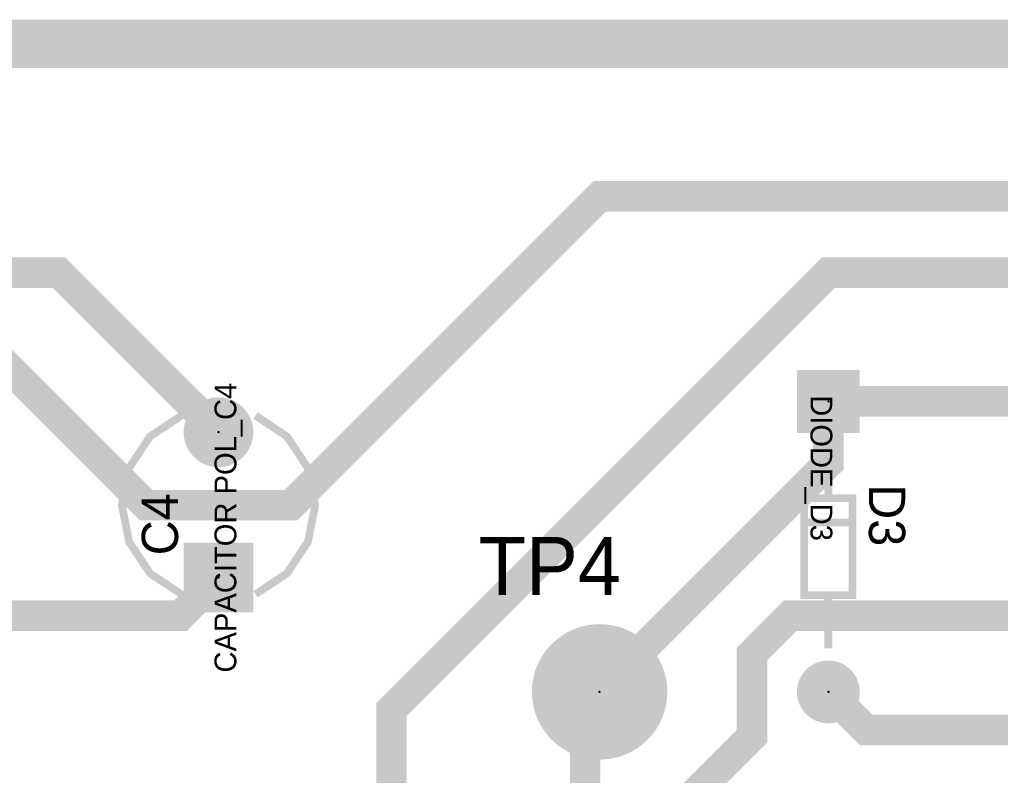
# Model space of a CAD drawing. Extents: x -2.66 to 3.73, y -1.66 to 7.98.
# Drawn here: x -1.583 to -0.57, y 7.197 to 7.978 of the extents above; entities that cross this region are included whole.
import ezdxf

# ---------------------------------------------------------------- set-up
doc = ezdxf.new("R2010")
doc.units = 0
doc.header["$MEASUREMENT"] = 0
doc.layers.get('0').update_dxf_attribs({"color": 1, "linetype": 'CONTINUOUS'})
for name, color, linetype in [('ASYBOT', 7, 'CONTINUOUS'), ('ASYTOP', 6, 'CONTINUOUS'), ('BOARD_OUTLINE', 7, 'CONTINUOUS'), ('BOTTOM', 3, 'CONTINUOUS'), ('COMPONENTS_TOP', 1, 'CONTINUOUS'), ('DRILL', 1, 'CONTINUOUS'), ('DRLDWG', 8, 'CONTINUOUS'), ('GND', 4, 'CONTINUOUS'), ('INNER1', 8, 'CONTINUOUS'), ('INNER10', 1, 'CONTINUOUS'), ('INNER11', 2, 'CONTINUOUS'), ('INNER12', 3, 'CONTINUOUS'), ('INNER2', 1, 'CONTINUOUS'), ('INNER3', 2, 'CONTINUOUS'), ('INNER4', 3, 'CONTINUOUS'), ('INNER5', 4, 'CONTINUOUS'), ('INNER6', 5, 'CONTINUOUS'), ('INNER7', 6, 'CONTINUOUS'), ('INNER8', 7, 'CONTINUOUS'), ('INNER9', 8, 'CONTINUOUS'), ('OBS_ASYTOP', 6, 'CONTINUOUS'), ('OBS_GLOBAL_LAYER', 1, 'CONTINUOUS'), ('OBS_SSTOP', 4, 'CONTINUOUS'), ('PADSTACKS', 1, 'CONTINUOUS'), ('POWER', 7, 'CONTINUOUS'), ('SMBOT', 1, 'CONTINUOUS'), ('SMTOP', 8, 'CONTINUOUS'), ('SSTOP', 4, 'CONTINUOUS'), ('TOP', 2, 'CONTINUOUS')]:
    doc.layers.add(name, color=color, linetype=linetype)

# ---------------------------------------------------------------- blocks, each defined once
blk = doc.blocks.new('PADSTACK_TM_CYLND_LLB_PAD3')
blk.add_point((0, 0))
at = {"layer": 'ASYBOT', "const_width": 0.052}
blk.add_lwpolyline([(-0.026, 0), (0.026, 0)], dxfattribs=at)
at = {"layer": 'ASYTOP', "const_width": 0.052}
blk.add_lwpolyline([(-0.026, 0), (0.026, 0)], dxfattribs=at)
at = {"layer": 'BOTTOM', "const_width": 0.052}
blk.add_lwpolyline([(-0.026, 0), (0.026, 0)], dxfattribs=at)
at = {"layer": 'DRILL', "const_width": 0.0155}
blk.add_lwpolyline([(-0.0077, 0, 1), (0.0077, 0, 1)], format="xyb", close=True, dxfattribs=at)
at = {"layer": 'DRLDWG', "const_width": 0.0155}
blk.add_lwpolyline([(-0.0077, 0, 1), (0.0077, 0, 1)], format="xyb", close=True, dxfattribs=at)
at = {"layer": 'GND', "const_width": 0.072}
blk.add_lwpolyline([(-0.036, 0), (0.036, 0)], dxfattribs=at)
at = {"layer": 'INNER1', "const_width": 0.052}
blk.add_lwpolyline([(-0.026, 0), (0.026, 0)], dxfattribs=at)
at = {"layer": 'INNER10', "const_width": 0.052}
blk.add_lwpolyline([(-0.026, 0), (0.026, 0)], dxfattribs=at)
at = {"layer": 'INNER11', "const_width": 0.052}
blk.add_lwpolyline([(-0.026, 0), (0.026, 0)], dxfattribs=at)
at = {"layer": 'INNER12', "const_width": 0.052}
blk.add_lwpolyline([(-0.026, 0), (0.026, 0)], dxfattribs=at)
at = {"layer": 'INNER2', "const_width": 0.052}
blk.add_lwpolyline([(-0.026, 0), (0.026, 0)], dxfattribs=at)
at = {"layer": 'INNER3', "const_width": 0.052}
blk.add_lwpolyline([(-0.026, 0), (0.026, 0)], dxfattribs=at)
at = {"layer": 'INNER4', "const_width": 0.052}
blk.add_lwpolyline([(-0.026, 0), (0.026, 0)], dxfattribs=at)
at = {"layer": 'INNER5', "const_width": 0.052}
blk.add_lwpolyline([(-0.026, 0), (0.026, 0)], dxfattribs=at)
at = {"layer": 'INNER6', "const_width": 0.052}
blk.add_lwpolyline([(-0.026, 0), (0.026, 0)], dxfattribs=at)
at = {"layer": 'INNER7', "const_width": 0.052}
blk.add_lwpolyline([(-0.026, 0), (0.026, 0)], dxfattribs=at)
at = {"layer": 'INNER8', "const_width": 0.052}
blk.add_lwpolyline([(-0.026, 0), (0.026, 0)], dxfattribs=at)
at = {"layer": 'INNER9', "const_width": 0.052}
blk.add_lwpolyline([(-0.026, 0), (0.026, 0)], dxfattribs=at)
at = {"layer": 'POWER', "const_width": 0.072}
blk.add_lwpolyline([(-0.036, 0), (0.036, 0)], dxfattribs=at)
at = {"layer": 'SMBOT', "const_width": 0.052}
blk.add_lwpolyline([(-0.026, 0), (0.026, 0)], dxfattribs=at)
at = {"layer": 'SMTOP', "const_width": 0.052}
blk.add_lwpolyline([(-0.026, 0), (0.026, 0)], dxfattribs=at)
at = {"layer": 'TOP', "const_width": 0.052}
blk.add_lwpolyline([(-0.026, 0), (0.026, 0)], dxfattribs=at)
blk = doc.blocks.new('PADSTACK_TM_CYLND_LLB_PAD4')
blk.add_point((0, 0))
at = {"layer": 'ASYBOT', "const_width": 0.026}
blk.add_lwpolyline([(-0.013, 0, 1), (0.013, 0, 1)], format="xyb", close=True, dxfattribs=at)
at = {"layer": 'ASYTOP', "const_width": 0.026}
blk.add_lwpolyline([(-0.013, 0, 1), (0.013, 0, 1)], format="xyb", close=True, dxfattribs=at)
at = {"layer": 'BOTTOM', "const_width": 0.026}
blk.add_lwpolyline([(-0.013, 0, 1), (0.013, 0, 1)], format="xyb", close=True, dxfattribs=at)
at = {"layer": 'DRILL', "const_width": 0.0155}
blk.add_lwpolyline([(-0.0077, 0, 1), (0.0077, 0, 1)], format="xyb", close=True, dxfattribs=at)
at = {"layer": 'DRLDWG', "const_width": 0.0155}
blk.add_lwpolyline([(-0.0077, 0, 1), (0.0077, 0, 1)], format="xyb", close=True, dxfattribs=at)
at = {"layer": 'GND', "const_width": 0.036}
blk.add_lwpolyline([(-0.018, 0, 1), (0.018, 0, 1)], format="xyb", close=True, dxfattribs=at)
at = {"layer": 'INNER1', "const_width": 0.026}
blk.add_lwpolyline([(-0.013, 0, 1), (0.013, 0, 1)], format="xyb", close=True, dxfattribs=at)
at = {"layer": 'INNER10', "const_width": 0.026}
blk.add_lwpolyline([(-0.013, 0, 1), (0.013, 0, 1)], format="xyb", close=True, dxfattribs=at)
at = {"layer": 'INNER11', "const_width": 0.026}
blk.add_lwpolyline([(-0.013, 0, 1), (0.013, 0, 1)], format="xyb", close=True, dxfattribs=at)
at = {"layer": 'INNER12', "const_width": 0.026}
blk.add_lwpolyline([(-0.013, 0, 1), (0.013, 0, 1)], format="xyb", close=True, dxfattribs=at)
at = {"layer": 'INNER2', "const_width": 0.026}
blk.add_lwpolyline([(-0.013, 0, 1), (0.013, 0, 1)], format="xyb", close=True, dxfattribs=at)
at = {"layer": 'INNER3', "const_width": 0.026}
blk.add_lwpolyline([(-0.013, 0, 1), (0.013, 0, 1)], format="xyb", close=True, dxfattribs=at)
at = {"layer": 'INNER4', "const_width": 0.026}
blk.add_lwpolyline([(-0.013, 0, 1), (0.013, 0, 1)], format="xyb", close=True, dxfattribs=at)
at = {"layer": 'INNER5', "const_width": 0.026}
blk.add_lwpolyline([(-0.013, 0, 1), (0.013, 0, 1)], format="xyb", close=True, dxfattribs=at)
at = {"layer": 'INNER6', "const_width": 0.026}
blk.add_lwpolyline([(-0.013, 0, 1), (0.013, 0, 1)], format="xyb", close=True, dxfattribs=at)
at = {"layer": 'INNER7', "const_width": 0.026}
blk.add_lwpolyline([(-0.013, 0, 1), (0.013, 0, 1)], format="xyb", close=True, dxfattribs=at)
at = {"layer": 'INNER8', "const_width": 0.026}
blk.add_lwpolyline([(-0.013, 0, 1), (0.013, 0, 1)], format="xyb", close=True, dxfattribs=at)
at = {"layer": 'INNER9', "const_width": 0.026}
blk.add_lwpolyline([(-0.013, 0, 1), (0.013, 0, 1)], format="xyb", close=True, dxfattribs=at)
at = {"layer": 'POWER', "const_width": 0.036}
blk.add_lwpolyline([(-0.018, 0, 1), (0.018, 0, 1)], format="xyb", close=True, dxfattribs=at)
at = {"layer": 'SMBOT', "const_width": 0.026}
blk.add_lwpolyline([(-0.013, 0, 1), (0.013, 0, 1)], format="xyb", close=True, dxfattribs=at)
at = {"layer": 'SMTOP', "const_width": 0.026}
blk.add_lwpolyline([(-0.013, 0, 1), (0.013, 0, 1)], format="xyb", close=True, dxfattribs=at)
at = {"layer": 'TOP', "const_width": 0.026}
blk.add_lwpolyline([(-0.013, 0, 1), (0.013, 0, 1)], format="xyb", close=True, dxfattribs=at)
blk = doc.blocks.new('FOOTPRINT_CAPACITOR_POL_C4')
at = {"layer": 'PADSTACKS'}
for name, p in [('PADSTACK_TM_CYLND_LLB_PAD3', (0, 0)), ('PADSTACK_TM_CYLND_LLB_PAD4', (0.15, 0))]:
    blk.add_blockref(name, p, dxfattribs=at)
blk = doc.blocks.new('PADSTACK_TM_DIODE_LLB_PAD30')
blk.add_point((0, 0))
at = {"layer": 'ASYBOT', "const_width": 0.0225}
blk.add_lwpolyline([(-0.0112, 0, 1), (0.0112, 0, 1)], format="xyb", close=True, dxfattribs=at)
at = {"layer": 'ASYTOP', "const_width": 0.0225}
blk.add_lwpolyline([(-0.0112, 0, 1), (0.0112, 0, 1)], format="xyb", close=True, dxfattribs=at)
at = {"layer": 'BOTTOM', "const_width": 0.0225}
blk.add_lwpolyline([(-0.0112, 0, 1), (0.0112, 0, 1)], format="xyb", close=True, dxfattribs=at)
at = {"layer": 'DRILL', "const_width": 0.014}
blk.add_lwpolyline([(-0.007, 0, 1), (0.007, 0, 1)], format="xyb", close=True, dxfattribs=at)
at = {"layer": 'DRLDWG', "const_width": 0.014}
blk.add_lwpolyline([(-0.007, 0, 1), (0.007, 0, 1)], format="xyb", close=True, dxfattribs=at)
at = {"layer": 'GND', "const_width": 0.0325}
blk.add_lwpolyline([(-0.0162, 0, 1), (0.0162, 0, 1)], format="xyb", close=True, dxfattribs=at)
at = {"layer": 'INNER1', "const_width": 0.0225}
blk.add_lwpolyline([(-0.0112, 0, 1), (0.0112, 0, 1)], format="xyb", close=True, dxfattribs=at)
at = {"layer": 'INNER10', "const_width": 0.0225}
blk.add_lwpolyline([(-0.0112, 0, 1), (0.0112, 0, 1)], format="xyb", close=True, dxfattribs=at)
at = {"layer": 'INNER11', "const_width": 0.0225}
blk.add_lwpolyline([(-0.0112, 0, 1), (0.0112, 0, 1)], format="xyb", close=True, dxfattribs=at)
at = {"layer": 'INNER12', "const_width": 0.0225}
blk.add_lwpolyline([(-0.0112, 0, 1), (0.0112, 0, 1)], format="xyb", close=True, dxfattribs=at)
at = {"layer": 'INNER2', "const_width": 0.0225}
blk.add_lwpolyline([(-0.0112, 0, 1), (0.0112, 0, 1)], format="xyb", close=True, dxfattribs=at)
at = {"layer": 'INNER3', "const_width": 0.0225}
blk.add_lwpolyline([(-0.0112, 0, 1), (0.0112, 0, 1)], format="xyb", close=True, dxfattribs=at)
at = {"layer": 'INNER4', "const_width": 0.0225}
blk.add_lwpolyline([(-0.0112, 0, 1), (0.0112, 0, 1)], format="xyb", close=True, dxfattribs=at)
at = {"layer": 'INNER5', "const_width": 0.0225}
blk.add_lwpolyline([(-0.0112, 0, 1), (0.0112, 0, 1)], format="xyb", close=True, dxfattribs=at)
at = {"layer": 'INNER6', "const_width": 0.0225}
blk.add_lwpolyline([(-0.0112, 0, 1), (0.0112, 0, 1)], format="xyb", close=True, dxfattribs=at)
at = {"layer": 'INNER7', "const_width": 0.0225}
blk.add_lwpolyline([(-0.0112, 0, 1), (0.0112, 0, 1)], format="xyb", close=True, dxfattribs=at)
at = {"layer": 'INNER8', "const_width": 0.0225}
blk.add_lwpolyline([(-0.0112, 0, 1), (0.0112, 0, 1)], format="xyb", close=True, dxfattribs=at)
at = {"layer": 'INNER9', "const_width": 0.0225}
blk.add_lwpolyline([(-0.0112, 0, 1), (0.0112, 0, 1)], format="xyb", close=True, dxfattribs=at)
at = {"layer": 'POWER', "const_width": 0.0325}
blk.add_lwpolyline([(-0.0162, 0, 1), (0.0162, 0, 1)], format="xyb", close=True, dxfattribs=at)
at = {"layer": 'SMBOT', "const_width": 0.0225}
blk.add_lwpolyline([(-0.0112, 0, 1), (0.0112, 0, 1)], format="xyb", close=True, dxfattribs=at)
at = {"layer": 'SMTOP', "const_width": 0.0225}
blk.add_lwpolyline([(-0.0112, 0, 1), (0.0112, 0, 1)], format="xyb", close=True, dxfattribs=at)
at = {"layer": 'TOP', "const_width": 0.0225}
blk.add_lwpolyline([(-0.0112, 0, 1), (0.0112, 0, 1)], format="xyb", close=True, dxfattribs=at)
blk = doc.blocks.new('PADSTACK_TM_DIODE_LLB_PAD29')
blk.add_point((0, 0))
at = {"layer": 'ASYBOT', "const_width": 0.045}
blk.add_lwpolyline([(-0.0225, 0), (0.0225, 0)], dxfattribs=at)
at = {"layer": 'ASYTOP', "const_width": 0.045}
blk.add_lwpolyline([(-0.0225, 0), (0.0225, 0)], dxfattribs=at)
at = {"layer": 'BOTTOM', "const_width": 0.045}
blk.add_lwpolyline([(-0.0225, 0), (0.0225, 0)], dxfattribs=at)
at = {"layer": 'DRILL', "const_width": 0.014}
blk.add_lwpolyline([(-0.007, 0, 1), (0.007, 0, 1)], format="xyb", close=True, dxfattribs=at)
at = {"layer": 'DRLDWG', "const_width": 0.014}
blk.add_lwpolyline([(-0.007, 0, 1), (0.007, 0, 1)], format="xyb", close=True, dxfattribs=at)
at = {"layer": 'GND', "const_width": 0.065}
blk.add_lwpolyline([(-0.0325, 0), (0.0325, 0)], dxfattribs=at)
at = {"layer": 'INNER1', "const_width": 0.045}
blk.add_lwpolyline([(-0.0225, 0), (0.0225, 0)], dxfattribs=at)
at = {"layer": 'INNER10', "const_width": 0.045}
blk.add_lwpolyline([(-0.0225, 0), (0.0225, 0)], dxfattribs=at)
at = {"layer": 'INNER11', "const_width": 0.045}
blk.add_lwpolyline([(-0.0225, 0), (0.0225, 0)], dxfattribs=at)
at = {"layer": 'INNER12', "const_width": 0.045}
blk.add_lwpolyline([(-0.0225, 0), (0.0225, 0)], dxfattribs=at)
at = {"layer": 'INNER2', "const_width": 0.045}
blk.add_lwpolyline([(-0.0225, 0), (0.0225, 0)], dxfattribs=at)
at = {"layer": 'INNER3', "const_width": 0.045}
blk.add_lwpolyline([(-0.0225, 0), (0.0225, 0)], dxfattribs=at)
at = {"layer": 'INNER4', "const_width": 0.045}
blk.add_lwpolyline([(-0.0225, 0), (0.0225, 0)], dxfattribs=at)
at = {"layer": 'INNER5', "const_width": 0.045}
blk.add_lwpolyline([(-0.0225, 0), (0.0225, 0)], dxfattribs=at)
at = {"layer": 'INNER6', "const_width": 0.045}
blk.add_lwpolyline([(-0.0225, 0), (0.0225, 0)], dxfattribs=at)
at = {"layer": 'INNER7', "const_width": 0.045}
blk.add_lwpolyline([(-0.0225, 0), (0.0225, 0)], dxfattribs=at)
at = {"layer": 'INNER8', "const_width": 0.045}
blk.add_lwpolyline([(-0.0225, 0), (0.0225, 0)], dxfattribs=at)
at = {"layer": 'INNER9', "const_width": 0.045}
blk.add_lwpolyline([(-0.0225, 0), (0.0225, 0)], dxfattribs=at)
at = {"layer": 'POWER', "const_width": 0.065}
blk.add_lwpolyline([(-0.0325, 0), (0.0325, 0)], dxfattribs=at)
at = {"layer": 'SMBOT', "const_width": 0.045}
blk.add_lwpolyline([(-0.0225, 0), (0.0225, 0)], dxfattribs=at)
at = {"layer": 'SMTOP', "const_width": 0.045}
blk.add_lwpolyline([(-0.0225, 0), (0.0225, 0)], dxfattribs=at)
at = {"layer": 'TOP', "const_width": 0.045}
blk.add_lwpolyline([(-0.0225, 0), (0.0225, 0)], dxfattribs=at)
blk = doc.blocks.new('FOOTPRINT_DIODE_D3')
at = {"layer": 'PADSTACKS', "rotation": 90}
for name, p in [('PADSTACK_TM_DIODE_LLB_PAD29', (-0.3, 0)), ('PADSTACK_TM_DIODE_LLB_PAD30', (0, 0))]:
    blk.add_blockref(name, p, dxfattribs=at)
blk = doc.blocks.new('PADSTACK_100R110')
blk.add_point((0, 0))
at = {"layer": 'BOTTOM', "const_width": 0.05}
blk.add_lwpolyline([(-0.025, 0, 1), (0.025, 0, 1)], format="xyb", close=True, dxfattribs=at)
at = {"layer": 'DRILL', "const_width": 0.055}
blk.add_lwpolyline([(-0.0275, 0, 1), (0.0275, 0, 1)], format="xyb", close=True, dxfattribs=at)
at = {"layer": 'DRLDWG', "const_width": 0.055}
blk.add_lwpolyline([(-0.0275, 0, 1), (0.0275, 0, 1)], format="xyb", close=True, dxfattribs=at)
at = {"layer": 'GND', "const_width": 0.07}
blk.add_lwpolyline([(-0.035, 0, 1), (0.035, 0, 1)], format="xyb", close=True, dxfattribs=at)
at = {"layer": 'INNER1', "const_width": 0.05}
blk.add_lwpolyline([(-0.025, 0, 1), (0.025, 0, 1)], format="xyb", close=True, dxfattribs=at)
at = {"layer": 'INNER10', "const_width": 0.05}
blk.add_lwpolyline([(-0.025, 0, 1), (0.025, 0, 1)], format="xyb", close=True, dxfattribs=at)
at = {"layer": 'INNER11', "const_width": 0.05}
blk.add_lwpolyline([(-0.025, 0, 1), (0.025, 0, 1)], format="xyb", close=True, dxfattribs=at)
at = {"layer": 'INNER12', "const_width": 0.05}
blk.add_lwpolyline([(-0.025, 0, 1), (0.025, 0, 1)], format="xyb", close=True, dxfattribs=at)
at = {"layer": 'INNER2', "const_width": 0.05}
blk.add_lwpolyline([(-0.025, 0, 1), (0.025, 0, 1)], format="xyb", close=True, dxfattribs=at)
at = {"layer": 'INNER3', "const_width": 0.05}
blk.add_lwpolyline([(-0.025, 0, 1), (0.025, 0, 1)], format="xyb", close=True, dxfattribs=at)
at = {"layer": 'INNER4', "const_width": 0.05}
blk.add_lwpolyline([(-0.025, 0, 1), (0.025, 0, 1)], format="xyb", close=True, dxfattribs=at)
at = {"layer": 'INNER5', "const_width": 0.05}
blk.add_lwpolyline([(-0.025, 0, 1), (0.025, 0, 1)], format="xyb", close=True, dxfattribs=at)
at = {"layer": 'INNER6', "const_width": 0.05}
blk.add_lwpolyline([(-0.025, 0, 1), (0.025, 0, 1)], format="xyb", close=True, dxfattribs=at)
at = {"layer": 'INNER7', "const_width": 0.05}
blk.add_lwpolyline([(-0.025, 0, 1), (0.025, 0, 1)], format="xyb", close=True, dxfattribs=at)
at = {"layer": 'INNER8', "const_width": 0.05}
blk.add_lwpolyline([(-0.025, 0, 1), (0.025, 0, 1)], format="xyb", close=True, dxfattribs=at)
at = {"layer": 'INNER9', "const_width": 0.05}
blk.add_lwpolyline([(-0.025, 0, 1), (0.025, 0, 1)], format="xyb", close=True, dxfattribs=at)
at = {"layer": 'POWER', "const_width": 0.07}
blk.add_lwpolyline([(-0.035, 0, 1), (0.035, 0, 1)], format="xyb", close=True, dxfattribs=at)
at = {"layer": 'SMBOT', "const_width": 0.0525}
blk.add_lwpolyline([(-0.0262, 0, 1), (0.0262, 0, 1)], format="xyb", close=True, dxfattribs=at)
at = {"layer": 'SMTOP', "const_width": 0.0525}
blk.add_lwpolyline([(-0.0262, 0, 1), (0.0262, 0, 1)], format="xyb", close=True, dxfattribs=at)
at = {"layer": 'TOP', "const_width": 0.055}
blk.add_lwpolyline([(-0.0275, 0, 1), (0.0275, 0, 1)], format="xyb", close=True, dxfattribs=at)
blk = doc.blocks.new('FOOTPRINT_CONN1_TP4')
at = {"layer": 'PADSTACKS'}
blk.add_blockref('PADSTACK_100R110', (0, 0), dxfattribs=at)

msp = doc.modelspace()

# ---------------------------------------------------------------- linework, layer by layer
at = {"layer": 'BOARD_OUTLINE', "const_width": 0.05}
msp.add_lwpolyline([(-2.5591, 4.4488), (-2.6378, 4.4488), (-2.6378, 7.9528), (0.3937, 7.9528), (0.3937, 4.4488), (-2.5591, 4.4488)], dxfattribs=at)
at = {"layer": 'BOTTOM', "const_width": 0.0315}
for points in [[(-0.1969, 6.8941), (-0.0075, 6.8941), (0.1969, 7.0984), (0.1969, 7.7165), (0.1181, 7.7953), (-0.9843, 7.7953), (-1.3031, 7.4764), (-1.4528, 7.4764), (-1.6142, 7.6378), (-1.6929, 7.6378), (-1.8504, 7.4803), (-1.8504, 7.3228), (-1.8898, 7.2835), (-2.2126, 7.2835), (-2.252, 7.2441), (-2.252, 6.8898), (-1.8976, 6.5354), (-1.7717, 6.5354)], [(-2.1654, 7.5984), (-2.0472, 7.7165), (-1.5429, 7.7165), (-1.378, 7.5516)], [(-0.7992, 7.0717), (-0.7992, 7.126), (-0.7598, 7.1654), (-0.5906, 7.1654), (-0.5118, 7.0866), (0.0787, 7.0866), (0.1181, 7.126), (0.1181, 7.6378), (0.0394, 7.7165), (-0.748, 7.7165), (-1.1992, 7.2654), (-1.1992, 7.0717)], [(-0.748, 7.5835), (-0.3693, 7.5835), (-0.3543, 7.5984), (-0.2362, 7.5984)], [(-0.9843, 7.2835), (-0.748, 7.5197), (-0.748, 7.5835)], [(-1.6685, 7.3622), (-1.4173, 7.3622), (-1.378, 7.4016)], [(-0.8992, 7.0717), (-0.8992, 7.1654), (-0.8268, 7.2378), (-0.8268, 7.3228), (-0.7874, 7.3622), (-0.4724, 7.3622), (-0.2756, 7.1654), (0.0394, 7.1654)], [(-0.9992, 7.0717), (-0.9992, 7.2685), (-0.9843, 7.2835)], [(-0.748, 7.2835), (-0.7087, 7.2441), (-0.4724, 7.2441)]]:
    msp.add_lwpolyline(points, dxfattribs=at)
at = {"layer": 'OBS_ASYTOP', "const_width": 0.008}
for points in [[(-1.4162, 7.5689), (-1.4487, 7.5473), (-1.4487, 7.5473), (-1.4703, 7.5148), (-1.4779, 7.4766), (-1.4703, 7.4384), (-1.4487, 7.4059), (-1.4162, 7.3843)], [(-1.3398, 7.3843), (-1.3073, 7.4059), (-1.2857, 7.4384), (-1.2857, 7.4384), (-1.2781, 7.4766), (-1.2857, 7.5148), (-1.3073, 7.5473), (-1.3398, 7.5689)], [(-0.748, 7.5385), (-0.748, 7.4835)], [(-0.773, 7.3835), (-0.723, 7.3835), (-0.723, 7.3835), (-0.723, 7.4835), (-0.773, 7.4835), (-0.773, 7.3835)], [(-0.723, 7.4585), (-0.773, 7.4585)], [(-0.748, 7.3835), (-0.748, 7.3285)]]:
    msp.add_lwpolyline(points, dxfattribs=at)
at = {"layer": 'OBS_GLOBAL_LAYER', "const_width": 0.00000394}
for points in [[(-0.7855, 7.621), (-0.7855, 7.246), (-0.7105, 7.246), (-0.7105, 7.621), (-0.7855, 7.621)], [(-1.2741, 7.3606), (-1.2741, 7.5926), (-1.4819, 7.5926), (-1.4819, 7.3606), (-1.2741, 7.3606)], [(-1.0543, 7.2135), (-1.0543, 7.3535), (-0.9143, 7.3535), (-0.9143, 7.2135), (-1.0543, 7.2135)]]:
    msp.add_lwpolyline(points, close=True, dxfattribs=at)
at = {"layer": 'OBS_SSTOP', "const_width": 0.008}
for points in [[(-1.4162, 7.5689), (-1.4487, 7.5473), (-1.4487, 7.5473), (-1.4703, 7.5148), (-1.4779, 7.4766), (-1.4703, 7.4384), (-1.4487, 7.4059), (-1.4162, 7.3843)], [(-1.3398, 7.3843), (-1.3073, 7.4059), (-1.2857, 7.4384), (-1.2857, 7.4384), (-1.2781, 7.4766), (-1.2857, 7.5148), (-1.3073, 7.5473), (-1.3398, 7.5689)], [(-0.748, 7.5385), (-0.748, 7.4835)], [(-0.773, 7.3835), (-0.723, 7.3835), (-0.723, 7.3835), (-0.723, 7.4835), (-0.773, 7.4835), (-0.773, 7.3835)], [(-0.723, 7.4585), (-0.773, 7.4585)], [(-0.748, 7.3835), (-0.748, 7.3285)]]:
    msp.add_lwpolyline(points, dxfattribs=at)

# ---------------------------------------------------------------- block references
at = {"layer": 'COMPONENTS_TOP'}
ref = msp.add_blockref('FOOTPRINT_DIODE_D3', (-0.748, 7.2835), dxfattribs=dict(at, rotation=270))
ref.add_attrib('COMP_NAME', 'D3', (-0.7061, 7.498), dxfattribs={"layer": 'ASYTOP', "height": 0.0375, "rotation": 270})
ref.add_attrib('SYM_NAME', 'DIODE_D3', (-0.7664, 7.5899), dxfattribs={"layer": 'ASYTOP', "height": 0.0225, "rotation": 270})
ref = msp.add_blockref('FOOTPRINT_CAPACITOR_POL_C4', (-1.378, 7.4016), dxfattribs=dict(at, rotation=90))
ref.add_attrib('COMP_NAME', 'C4', (-1.4198, 7.4245), dxfattribs={"layer": 'ASYTOP', "height": 0.0375, "rotation": 90})
ref.add_attrib('SYM_NAME', 'CAPACITOR POL_C4', (-1.3596, 7.3035), dxfattribs={"layer": 'ASYTOP', "height": 0.0225, "rotation": 90})
ref = msp.add_blockref('FOOTPRINT_CONN1_TP4', (-0.9843, 7.2835), dxfattribs=at)
ref.add_attrib('COMP_NAME', 'TP4', (-1.1093, 7.3835), dxfattribs={"layer": 'SSTOP', "height": 0.06})
ref.add_attrib('PACK_NAME', 'T_POINT_R', (-1.1093, 7.0335), dxfattribs={"layer": 'ASYTOP', "height": 0.06})
ref.add_attrib('SYM_NAME', 'CONN1_TP4', (-1.1093, 6.9585), dxfattribs={"layer": 'ASYTOP', "height": 0.06})

doc.saveas('drawing.dxf')
